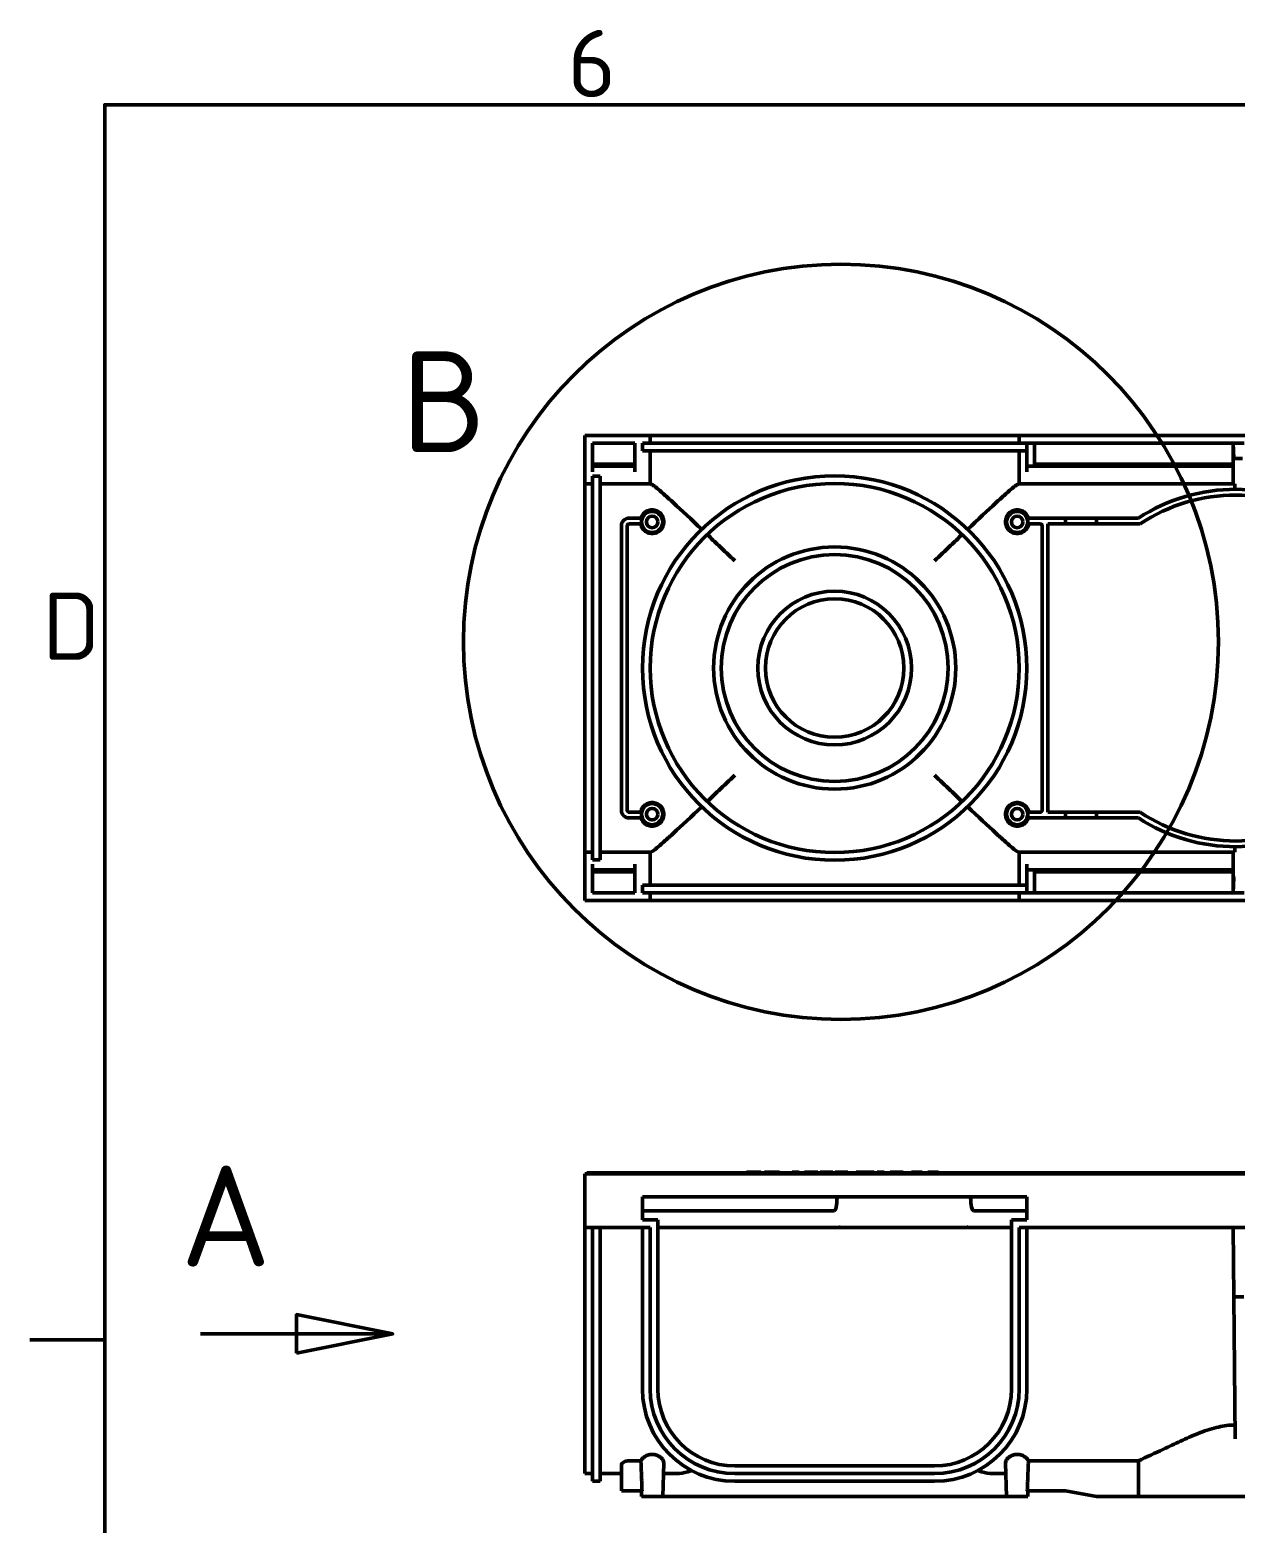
# Model space of a CAD drawing. Header units: millimetres. Extents: x 0 to 2100, y 0 to 1485.
# Drawn here: x 30.5 to 344.1, y 1066 to 1454.5 of the extents above; entities that cross this region are included whole.
import ezdxf

# ---------------------------------------------------------------- set-up
doc = ezdxf.new("R2010")
doc.units = ezdxf.units.MM
doc.header["$LTSCALE"] = 5
doc.linetypes.add('CENTER', pattern=[50.8, 31.75, -6.35, 6.35, -6.35])
doc.layers.get('0').update_dxf_attribs({"lineweight": 50})
for name, color, linetype, lineweight in [('Detailumgrenzung (ISO)', 7, 'Continuous', 50), ('Rahmen (ISO)', 7, 'Continuous', 50), ('Schnittlinie (ISO)', 7, 'CENTER', 50), ('Sichtbar (ISO)', 7, 'Continuous', 50)]:
    doc.layers.add(name, color=color, linetype=linetype, lineweight=lineweight)
doc.styles.add('Bezeichnungstext (DIN)', font='isocpeur.ttf')
doc.styles.add('Notiztext (DIN)', font='isocpeur.ttf')

# ---------------------------------------------------------------- blocks, each defined once
blk = doc.blocks.new('Ränder Standardrahmen')
at = {"layer": 'Rahmen (ISO)'}
blk.add_line((10, 222.75), (6.1, 222.75), dxfattribs=at)
at = {"layer": 'Rahmen (ISO)', "flags": 128}
blk.add_lwpolyline([(10, 10), (10, 287), (410, 287), (410, 10), (10, 10)], dxfattribs=at)
at = {"layer": 'Rahmen (ISO)', "color": 179, "char_height": 3.5, "attachment_point": 7, "style": 'Notiztext (DIN)'}
for s, insert in [('6', (34.078, 287.4)), ('D', (6.753, 258.125))]:
    blk.add_mtext(s, dxfattribs=dict(at, insert=insert))
blk = doc.blocks.new('2DTransSchnitt0')
at = {"layer": 'Schnittlinie (ISO)', "linetype": 'Continuous'}
for p, q in [((24.982, 223.053), (19.982, 224.053)), ((19.982, 224.053), (19.982, 222.053)), ((14.982, 223.053), (19.982, 223.053)), ((19.982, 223.053), (24.982, 223.053)), ((19.982, 222.053), (24.982, 223.053))]:
    blk.add_line(p, q, dxfattribs=at)
at = {"layer": 'Schnittlinie (ISO)', "linetype": 'Continuous', "flags": 128}
blk.add_lwpolyline([(19.982, 222.053), (24.982, 223.053), (19.982, 224.053), (19.982, 222.053)], dxfattribs=at)
at = {"layer": 'Schnittlinie (ISO)'}
blk.add_solid([(19.982, 222.053), (24.982, 223.053), (19.982, 224.053), (19.982, 222.053)], dxfattribs=at)
at = {"layer": 'Schnittlinie (ISO)', "insert": (13.935, 226.553), "char_height": 5.25, "attachment_point": 7, "style": 'Bezeichnungstext (DIN)'}
blk.add_mtext('A', dxfattribs=at)
blk = doc.blocks.new('2DDetail0')
at = {"layer": 'Detailumgrenzung (ISO)'}
blk.add_circle((48.308, 259.062), 19.645, dxfattribs=at)
at = {"layer": 'Detailumgrenzung (ISO)', "insert": (25.42, 268.932), "char_height": 5.25, "attachment_point": 7, "style": 'Bezeichnungstext (DIN)'}
blk.add_mtext('B', dxfattribs=at)

msp = doc.modelspace()

# ---------------------------------------------------------------- linework, layer by layer
at = {"layer": 'Sichtbar (ISO)'}
for p, q in [((174.909, 1348.981), (191.909, 1348.981)), ((174.909, 1336.381), (174.909, 1348.981)), ((191.909, 1348.981), (213.909, 1348.981)), ((191.909, 1348.981), (191.909, 1346.981)), ((265.909, 1348.981), (213.909, 1348.981)), ((265.909, 1348.981), (287.909, 1348.981)), ((287.909, 1348.981), (361.871, 1348.981)), ((287.909, 1346.981), (287.909, 1348.981)), ((176.909, 1339.481), (176.909, 1346.981)), ((176.909, 1346.981), (187.909, 1346.981)), ((187.909, 1346.981), (187.909, 1339.481)), ((189.909, 1346.981), (189.909, 1344.981)), ((213.909, 1346.981), (189.909, 1346.981)), ((213.909, 1344.981), (189.909, 1344.981)), ((191.909, 1344.981), (191.909, 1336.381)), ((213.909, 1346.981), (265.909, 1346.981)), ((213.909, 1344.981), (265.909, 1344.981)), ((289.909, 1346.981), (265.909, 1346.981)), ((289.909, 1344.981), (265.909, 1344.981)), ((287.909, 1336.381), (287.909, 1344.981)), ((289.909, 1346.981), (343.628, 1346.981)), ((289.909, 1346.981), (289.909, 1344.981)), ((289.909, 1339.481), (289.909, 1344.981)), ((291.909, 1346.981), (291.909, 1340.981)), ((343.559, 1341.502), (343.559, 1346.981)), ((343.628, 1346.981), (346.489, 1346.981)), ((343.786, 1342.981), (343.628, 1346.981)), ((176.909, 1341.502), (187.909, 1341.502)), ((187.909, 1340.981), (176.909, 1340.981)), ((343.615, 1340.981), (289.909, 1340.981)), ((291.909, 1341.502), (343.559, 1341.502)), ((343.59, 1340.981), (343.559, 1341.502)), ((344.108, 1342.981), (343.786, 1342.981)), ((346.009, 1342.981), (344.108, 1342.981)), ((176.909, 1336.381), (174.909, 1336.381)), ((174.909, 1336.381), (174.909, 1316.381)), ((178.909, 1338.381), (176.909, 1338.381)), ((176.909, 1316.381), (176.909, 1338.381)), ((178.909, 1316.381), (178.909, 1338.381)), ((192, 1336.381), (178.909, 1336.381)), ((287.818, 1336.381), (344.012, 1336.381)), ((343.628, 1336.381), (343.628, 1339.481)), ((184.409, 1325.481), (184.409, 1251.481)), ((185.909, 1251.481), (185.909, 1325.481)), ((189.791, 1327.481), (186.409, 1327.481)), ((186.409, 1325.981), (189.651, 1325.981)), ((290.027, 1327.481), (300.009, 1327.481)), ((290.166, 1325.981), (293.409, 1325.981)), ((293.909, 1325.481), (293.909, 1251.481)), ((295.345, 1325.981), (300.009, 1325.981)), ((295.409, 1251.481), (295.409, 1325.481)), ((300.009, 1327.481), (308.009, 1327.481)), ((300.009, 1327.481), (300.009, 1325.981)), ((300.009, 1325.981), (308.009, 1325.981)), ((308.009, 1325.981), (308.009, 1327.481)), ((308.009, 1327.481), (318.936, 1327.481)), ((319.384, 1325.981), (308.009, 1325.981)), ((174.909, 1260.581), (174.909, 1316.381)), ((176.909, 1316.381), (176.909, 1260.581)), ((178.909, 1316.381), (178.909, 1260.581)), ((174.909, 1260.581), (174.909, 1240.581)), ((176.909, 1238.581), (176.909, 1260.581)), ((178.909, 1238.581), (178.909, 1260.581)), ((189.651, 1250.981), (186.409, 1250.981)), ((293.409, 1250.981), (290.166, 1250.981)), ((295.345, 1250.981), (300.009, 1250.981)), ((300.009, 1249.481), (300.009, 1250.981)), ((300.009, 1250.981), (308.009, 1250.981)), ((308.009, 1250.981), (319.384, 1250.981)), ((308.009, 1249.481), (308.009, 1250.981)), ((186.409, 1249.481), (189.791, 1249.481)), ((290.027, 1249.481), (300.009, 1249.481)), ((300.009, 1249.481), (308.009, 1249.481)), ((318.936, 1249.481), (308.009, 1249.481)), ((174.909, 1227.981), (174.909, 1240.581)), ((176.909, 1240.581), (174.909, 1240.581)), ((192, 1240.581), (178.909, 1240.581)), ((191.909, 1240.581), (191.909, 1231.981)), ((287.818, 1240.581), (344.012, 1240.581)), ((287.909, 1231.981), (287.909, 1240.581)), ((343.628, 1237.481), (343.628, 1240.581)), ((178.909, 1238.581), (176.909, 1238.581)), ((176.909, 1229.981), (176.909, 1237.481)), ((176.909, 1235.981), (187.909, 1235.981)), ((187.909, 1235.461), (176.909, 1235.461)), ((187.909, 1229.981), (187.909, 1237.481)), ((289.909, 1237.481), (289.909, 1231.981)), ((289.909, 1235.981), (343.615, 1235.981)), ((291.909, 1229.981), (291.909, 1235.981)), ((343.559, 1235.461), (291.909, 1235.461)), ((343.559, 1235.461), (343.59, 1235.981)), ((343.559, 1229.981), (343.559, 1235.461)), ((189.909, 1229.981), (189.909, 1231.981)), ((213.909, 1231.981), (189.909, 1231.981)), ((213.909, 1231.981), (265.909, 1231.981)), ((289.909, 1231.981), (265.909, 1231.981)), ((289.909, 1229.981), (289.909, 1231.981)), ((343.628, 1229.981), (343.786, 1233.981)), ((343.786, 1233.981), (344.126, 1233.981)), ((174.909, 1227.981), (191.909, 1227.981)), ((187.909, 1229.981), (176.909, 1229.981)), ((213.909, 1229.981), (189.909, 1229.981)), ((191.909, 1229.981), (191.909, 1227.981)), ((213.909, 1227.981), (191.909, 1227.981)), ((213.909, 1229.981), (265.909, 1229.981)), ((265.909, 1227.981), (213.909, 1227.981)), ((289.909, 1229.981), (265.909, 1229.981)), ((287.909, 1227.981), (265.909, 1227.981)), ((287.909, 1227.981), (287.909, 1229.981)), ((287.909, 1227.981), (353.909, 1227.981)), ((343.628, 1229.981), (289.909, 1229.981)), ((346.489, 1229.981), (343.628, 1229.981)), ((174.909, 1156.915), (1174.909, 1156.915)), ((174.909, 1142.915), (174.909, 1156.915)), ((175.409, 1157.115), (1174.409, 1157.115)), ((175.409, 1156.915), (175.409, 1157.115)), ((220.696, 1157.365), (216.962, 1157.365)), ((216.962, 1157.115), (216.962, 1157.365)), ((220.696, 1157.115), (220.696, 1157.365)), ((222.25, 1157.365), (221.623, 1157.365)), ((221.623, 1157.115), (221.623, 1157.365)), ((222.263, 1157.365), (222.25, 1157.365)), ((222.25, 1157.115), (222.25, 1157.365)), ((224.878, 1157.365), (222.263, 1157.365)), ((222.263, 1157.115), (222.263, 1157.365)), ((225.559, 1157.365), (224.878, 1157.365)), ((224.878, 1157.115), (224.878, 1157.365)), ((225.559, 1157.115), (225.559, 1157.365)), ((230.065, 1157.365), (228.831, 1157.365)), ((228.831, 1157.115), (228.831, 1157.365)), ((230.677, 1157.365), (230.065, 1157.365)), ((230.065, 1157.115), (230.065, 1157.365)), ((230.677, 1157.115), (230.677, 1157.365)), ((234.215, 1157.365), (232.048, 1157.365)), ((232.048, 1157.115), (232.048, 1157.365)), ((234.832, 1157.365), (234.215, 1157.365)), ((234.215, 1157.115), (234.215, 1157.365)), ((235.504, 1157.365), (234.832, 1157.365)), ((234.832, 1157.115), (234.832, 1157.365)), ((235.504, 1157.115), (235.504, 1157.365)), ((237.729, 1157.365), (236.134, 1157.365)), ((236.134, 1157.115), (236.134, 1157.365)), ((239.416, 1157.365), (237.729, 1157.365)), ((239.416, 1157.115), (239.416, 1157.365)), ((241.614, 1157.365), (240.019, 1157.365)), ((240.019, 1157.115), (240.019, 1157.365)), ((243.301, 1157.365), (241.614, 1157.365)), ((243.301, 1157.115), (243.301, 1157.365)), ((246.235, 1157.365), (245.536, 1157.365)), ((245.536, 1157.115), (245.536, 1157.365)), ((246.788, 1157.365), (246.235, 1157.365)), ((246.235, 1157.115), (246.235, 1157.365)), ((248.872, 1157.365), (246.788, 1157.365)), ((246.788, 1157.115), (246.788, 1157.365)), ((249.462, 1157.365), (248.872, 1157.365)), ((248.872, 1157.115), (248.872, 1157.365)), ((250.207, 1157.365), (249.462, 1157.365)), ((249.462, 1157.115), (249.462, 1157.365)), ((250.207, 1157.115), (250.207, 1157.365)), ((252.208, 1157.365), (250.974, 1157.365)), ((250.974, 1157.115), (250.974, 1157.365)), ((252.821, 1157.365), (252.208, 1157.365)), ((252.208, 1157.115), (252.208, 1157.365)), ((252.821, 1157.115), (252.821, 1157.365)), ((255.988, 1157.365), (254.379, 1157.365)), ((254.379, 1157.115), (254.379, 1157.365)), ((257.693, 1157.365), (255.988, 1157.365)), ((257.693, 1157.115), (257.693, 1157.365)), ((262.657, 1157.365), (259.903, 1157.365)), ((259.903, 1157.115), (259.903, 1157.365)), ((262.657, 1157.115), (262.657, 1157.365)), ((266.907, 1157.365), (264.153, 1157.365)), ((264.153, 1157.115), (264.153, 1157.365)), ((266.907, 1157.115), (266.907, 1157.365)), ((189.909, 1150.915), (289.909, 1150.915)), ((189.909, 1144.915), (189.909, 1150.915)), ((289.909, 1150.915), (289.909, 1144.915)), ((189.909, 1147.273), (239.803, 1147.273)), ((276.014, 1147.273), (289.909, 1147.273)), ((174.909, 1142.915), (191.909, 1142.915)), ((174.909, 1098.915), (174.909, 1142.915)), ((176.909, 1142.915), (176.909, 1098.915)), ((178.909, 1142.915), (178.909, 1098.915)), ((193.909, 1144.915), (189.909, 1144.915)), ((189.909, 1142.915), (189.909, 1100.915)), ((191.909, 1100.915), (191.909, 1142.915)), ((193.909, 1100.915), (193.909, 1144.915)), ((193.909, 1142.915), (241.651, 1142.915)), ((241.651, 1142.915), (241.654, 1142.915)), ((241.654, 1142.915), (274.164, 1142.915)), ((274.166, 1142.915), (285.909, 1142.915)), ((289.909, 1144.915), (285.909, 1144.915)), ((285.909, 1144.915), (285.909, 1100.915)), ((287.909, 1142.915), (357.447, 1142.915)), ((287.909, 1142.915), (287.909, 1100.915)), ((289.909, 1100.915), (289.909, 1142.915)), ((343.786, 1124.915), (343.628, 1142.915)), ((346.332, 1124.915), (343.786, 1124.915)), ((344.108, 1087.915), (343.786, 1124.915)), ((174.909, 1098.915), (174.909, 1078.915)), ((176.909, 1076.915), (176.909, 1098.915)), ((178.909, 1076.915), (178.909, 1098.915)), ((184.409, 1074.415), (184.409, 1081.105)), ((186.409, 1082.278), (189.499, 1082.278)), ((195.159, 1072.915), (195.464, 1081.652)), ((265.909, 1080.915), (213.909, 1080.915)), ((284.659, 1072.915), (284.354, 1081.652)), ((290.319, 1082.278), (318.936, 1082.278)), ((318.936, 1072.915), (318.936, 1082.278)), ((174.909, 1078.915), (176.909, 1078.915)), ((178.909, 1076.915), (176.909, 1076.915)), ((178.909, 1078.915), (184.409, 1078.915)), ((195.368, 1078.915), (198.417, 1078.915)), ((265.909, 1078.915), (213.909, 1078.915)), ((213.909, 1076.915), (265.909, 1076.915)), ((281.401, 1078.915), (284.449, 1078.915)), ((184.409, 1074.415), (186.409, 1074.415)), ((189.791, 1074.415), (186.409, 1074.415)), ((189.659, 1072.915), (189.606, 1074.415)), ((195.159, 1072.915), (189.659, 1072.915)), ((284.659, 1072.915), (195.159, 1072.915)), ((290.159, 1072.915), (284.659, 1072.915)), ((290.027, 1074.415), (300.009, 1074.415)), ((290.159, 1072.915), (290.211, 1074.415)), ((300.009, 1074.415), (308.009, 1072.915)), ((308.009, 1072.915), (318.936, 1072.915)), ((369.582, 1072.915), (318.936, 1072.915))]:
    msp.add_line(p, q, dxfattribs=at)
for centre, radius in [((239.909, 1288.481), 50), ((239.909, 1288.481), 48), ((192.409, 1326.481), 2.75), ((287.409, 1326.481), 2.75), ((192.409, 1326.481), 1.5), ((287.409, 1326.481), 1.5), ((239.909, 1288.481), 31.5), ((239.909, 1288.481), 29.5), ((239.909, 1288.481), 20), ((239.909, 1288.481), 18), ((192.409, 1250.481), 2.75), ((192.409, 1250.481), 1.5), ((287.409, 1250.481), 2.75), ((287.409, 1250.481), 1.5)]:
    msp.add_circle(centre, radius, dxfattribs=at)
for centre, radius, start, end in [((344.259, 1288.481), 46.5, 57.00411, 122.99589), ((344.259, 1288.481), 45, 56.44269, 123.55731), ((186.409, 1325.481), 2, 90, 180), ((186.409, 1325.481), 0.5, 90, 180), ((192.409, 1326.481), 2.802, 159.09378, 190.27773), ((287.409, 1326.481), 2.802, 349.72227, 20.90622), ((293.409, 1325.481), 0.5, 0, 90), ((293.409, 1325.481), 2, 0, 14.47751), ((186.409, 1251.481), 2, 180, 270), ((186.409, 1251.481), 0.5, 180, 270), ((192.409, 1250.481), 2.802, 169.72227, 200.90622), ((287.409, 1250.481), 2.802, 339.09378, 10.27773), ((293.409, 1251.481), 0.5, 270, 0), ((293.409, 1251.481), 2, 345.52249, 0), ((344.259, 1288.481), 45, 236.44269, 303.55731), ((344.259, 1288.481), 46.5, 237.00411, 302.99589), ((241.654, 1143.915), 1, 228.59038, 270), ((274.164, 1143.915), 1, 270, 311.40962), ((213.909, 1100.915), 24, 180, 270), ((213.909, 1100.915), 22, 180, 270), ((213.909, 1100.915), 20, 180, 270), ((265.909, 1100.915), 20, 270, 0), ((265.909, 1100.915), 22, 270, 0), ((265.909, 1100.915), 24, 270, 0)]:
    msp.add_arc(centre, radius, start, end, dxfattribs=at)
for centre, major_axis, ratio, start_param, end_param in [((343.615, 1339.481), (0, 1.5), 0.0087269, 4.712389, 6.2831853), ((344.012, 1316.381), (0, -20), 0.0087269, 2.7651607, 3.1415927), ((344.012, 1260.581), (0, -20), 0.0087269, 0, 0.376432), ((343.615, 1237.481), (0, 1.5), 0.0087269, 3.1415927, 4.712389), ((239.559, 1154.273), (0.25, -7), 0.1427665, 6.278096, 7.3252935), ((241.536, 1147.273), (-0.25, 7), 0.1427665, 1.0184988, 1.0421082), ((274.281, 1147.273), (0.25, 7), 0.1427665, 5.2410771, 5.2646865), ((276.258, 1154.273), (-0.25, -7), 0.1427665, 5.2410771, 6.2882746)]:
    msp.add_ellipse(centre, major_axis=major_axis, ratio=ratio, start_param=start_param, end_param=end_param, dxfattribs=at)
for points, knots in [([(205.302, 1324.57), (202.613, 1327.117), (200.069, 1329.508), (197.229, 1332.119), (196.501, 1332.781), (195.151, 1333.987), (194.53, 1334.531), (193.462, 1335.429), (193.016, 1335.784), (192.342, 1336.261), (192.115, 1336.381), (192, 1336.381)], [1.14558, 1.14558, 1.14558, 1.14558, 2.2302071, 2.2302071, 2.6094573, 2.6094573, 2.9887074, 2.9887074, 3.3679576, 3.3679576, 3.7472077, 3.7472077, 3.7472077, 3.7472077]), ([(287.818, 1336.381), (287.703, 1336.381), (287.475, 1336.261), (286.801, 1335.784), (286.355, 1335.429), (285.288, 1334.531), (284.666, 1333.987), (283.316, 1332.781), (282.588, 1332.119), (279.748, 1329.508), (277.204, 1327.117), (274.515, 1324.57)], [10.1997752, 10.1997752, 10.1997752, 10.1997752, 10.5790254, 10.5790254, 10.9582755, 10.9582755, 11.3375257, 11.3375257, 11.7167759, 11.7167759, 12.801403, 12.801403, 12.801403, 12.801403]), ([(189.499, 1327.481), (189.525, 1327.562), (189.554, 1327.642), (189.75, 1328.117), (190, 1328.479), (190.553, 1329.008), (190.875, 1329.23), (191.604, 1329.534), (192.013, 1329.616), (192.805, 1329.616), (193.213, 1329.534), (193.943, 1329.23), (194.265, 1329.008), (194.818, 1328.479), (195.067, 1328.117), (195.395, 1327.324), (195.472, 1326.892), (195.456, 1326.111), (195.377, 1325.705), (195.048, 1324.944), (194.798, 1324.588), (194.238, 1324.06), (193.907, 1323.842), (193.179, 1323.55), (192.782, 1323.476), (192.409, 1323.476), (192.035, 1323.476), (191.638, 1323.55), (190.91, 1323.842), (190.58, 1324.06), (190.019, 1324.588), (189.769, 1324.944), (189.512, 1325.539), (189.446, 1325.762), (189.405, 1325.981)], [-1.4135938, -1.4135938, -1.4135938, -1.4135938, -1.3852834, -1.3852834, -1.2424579, -1.2424579, -1.1236671, -1.1236671, -1.0048764, -1.0048764, -0.8860857, -0.8860857, -0.767295, -0.767295, -0.6244694, -0.6244694, -0.4816439, -0.4816439, -0.3528996, -0.3528996, -0.2241552, -0.2241552, -0.1120776, -0.1120776, 0, 0, 0, 0.1120776, 0.1120776, 0.2241552, 0.2241552, 0.3528996, 0.3528996, 0.425456, 0.425456, 0.425456, 0.425456]), ([(290.413, 1325.981), (290.372, 1325.762), (290.305, 1325.539), (290.048, 1324.944), (289.798, 1324.588), (289.238, 1324.06), (288.907, 1323.842), (288.179, 1323.55), (287.782, 1323.476), (287.409, 1323.476), (287.035, 1323.476), (286.638, 1323.55), (285.91, 1323.842), (285.58, 1324.06), (285.019, 1324.588), (284.769, 1324.944), (284.44, 1325.705), (284.361, 1326.111), (284.345, 1326.892), (284.422, 1327.324), (284.75, 1328.117), (285, 1328.479), (285.553, 1329.008), (285.875, 1329.23), (286.604, 1329.534), (287.013, 1329.616), (287.805, 1329.616), (288.213, 1329.534), (288.943, 1329.23), (289.265, 1329.008), (289.818, 1328.479), (290.067, 1328.117), (290.264, 1327.642), (290.293, 1327.562), (290.319, 1327.481)], [-0.425456, -0.425456, -0.425456, -0.425456, -0.3528996, -0.3528996, -0.2241552, -0.2241552, -0.1120776, -0.1120776, 0, 0, 0, 0.1120776, 0.1120776, 0.2241552, 0.2241552, 0.3528996, 0.3528996, 0.4816439, 0.4816439, 0.6244694, 0.6244694, 0.767295, 0.767295, 0.8860857, 0.8860857, 1.0048764, 1.0048764, 1.1236671, 1.1236671, 1.2424579, 1.2424579, 1.3852834, 1.3852834, 1.4135938, 1.4135938, 1.4135938, 1.4135938]), ([(213.909, 1316.381), (212.564, 1317.664), (211.161, 1319.001), (208.751, 1321.296), (207.747, 1322.25), (206.755, 1323.192)], [0, 0, 0, 0, 0.55755178, 0.55755178, 0.95180342, 0.95180342, 0.95180342, 0.95180342]), ([(273.062, 1323.192), (272.07, 1322.25), (271.066, 1321.296), (268.656, 1319.001), (267.254, 1317.664), (265.909, 1316.381)], [12.99517955, 12.99517955, 12.99517955, 12.99517955, 13.38943119, 13.38943119, 13.94698296, 13.94698296, 13.94698296, 13.94698296]), ([(206.755, 1253.77), (207.747, 1254.712), (208.751, 1255.667), (211.161, 1257.962), (212.564, 1259.299), (213.909, 1260.581)], [12.99517955, 12.99517955, 12.99517955, 12.99517955, 13.38943119, 13.38943119, 13.94698296, 13.94698296, 13.94698296, 13.94698296]), ([(265.909, 1260.581), (267.254, 1259.299), (268.656, 1257.962), (271.066, 1255.667), (272.07, 1254.712), (273.062, 1253.77)], [0, 0, 0, 0, 0.55755178, 0.55755178, 0.95180342, 0.95180342, 0.95180342, 0.95180342]), ([(189.405, 1250.981), (189.446, 1251.201), (189.512, 1251.423), (189.769, 1252.019), (190.019, 1252.375), (190.58, 1252.902), (190.91, 1253.121), (191.638, 1253.413), (192.035, 1253.486), (192.782, 1253.486), (193.179, 1253.413), (193.907, 1253.121), (194.238, 1252.902), (194.798, 1252.375), (195.048, 1252.019), (195.377, 1251.257), (195.456, 1250.852), (195.472, 1250.07), (195.395, 1249.638), (195.067, 1248.845), (194.818, 1248.483), (194.265, 1247.954), (193.943, 1247.733), (193.213, 1247.429), (192.805, 1247.347), (192.409, 1247.347), (192.013, 1247.347), (191.604, 1247.429), (190.875, 1247.733), (190.553, 1247.954), (190, 1248.483), (189.75, 1248.845), (189.554, 1249.32), (189.525, 1249.4), (189.499, 1249.481)], [-1.4303324, -1.4303324, -1.4303324, -1.4303324, -1.357776, -1.357776, -1.2290316, -1.2290316, -1.116954, -1.116954, -1.0048764, -1.0048764, -0.8927988, -0.8927988, -0.7807212, -0.7807212, -0.6519769, -0.6519769, -0.5232325, -0.5232325, -0.380407, -0.380407, -0.2375815, -0.2375815, -0.1187907, -0.1187907, 0, 0, 0, 0.1187907, 0.1187907, 0.2375815, 0.2375815, 0.380407, 0.380407, 0.4087174, 0.4087174, 0.4087174, 0.4087174]), ([(192, 1240.581), (192.115, 1240.581), (192.342, 1240.702), (193.016, 1241.178), (193.462, 1241.533), (194.53, 1242.431), (195.151, 1242.975), (196.501, 1244.181), (197.229, 1244.844), (200.069, 1247.454), (202.613, 1249.846), (205.302, 1252.392)], [10.1997752, 10.1997752, 10.1997752, 10.1997752, 10.5790254, 10.5790254, 10.9582755, 10.9582755, 11.3375257, 11.3375257, 11.7167759, 11.7167759, 12.801403, 12.801403, 12.801403, 12.801403]), ([(274.515, 1252.392), (277.204, 1249.846), (279.748, 1247.454), (282.588, 1244.844), (283.316, 1244.181), (284.666, 1242.975), (285.288, 1242.431), (286.355, 1241.533), (286.801, 1241.178), (287.475, 1240.702), (287.703, 1240.581), (287.818, 1240.581)], [1.14558, 1.14558, 1.14558, 1.14558, 2.2302071, 2.2302071, 2.6094573, 2.6094573, 2.9887074, 2.9887074, 3.3679576, 3.3679576, 3.7472077, 3.7472077, 3.7472077, 3.7472077]), ([(290.319, 1249.481), (290.293, 1249.4), (290.264, 1249.32), (290.067, 1248.845), (289.818, 1248.483), (289.265, 1247.954), (288.943, 1247.733), (288.213, 1247.429), (287.805, 1247.347), (287.409, 1247.347), (287.013, 1247.347), (286.604, 1247.429), (285.875, 1247.733), (285.553, 1247.954), (285, 1248.483), (284.75, 1248.845), (284.422, 1249.638), (284.345, 1250.07), (284.361, 1250.852), (284.44, 1251.257), (284.769, 1252.019), (285.019, 1252.375), (285.58, 1252.902), (285.91, 1253.121), (286.638, 1253.413), (287.035, 1253.486), (287.782, 1253.486), (288.179, 1253.413), (288.907, 1253.121), (289.238, 1252.902), (289.798, 1252.375), (290.048, 1252.019), (290.305, 1251.423), (290.372, 1251.201), (290.413, 1250.981)], [-0.4087174, -0.4087174, -0.4087174, -0.4087174, -0.380407, -0.380407, -0.2375815, -0.2375815, -0.1187907, -0.1187907, 0, 0, 0, 0.1187907, 0.1187907, 0.2375815, 0.2375815, 0.380407, 0.380407, 0.5232325, 0.5232325, 0.6519769, 0.6519769, 0.7807212, 0.7807212, 0.8927988, 0.8927988, 1.0048764, 1.0048764, 1.116954, 1.116954, 1.2290316, 1.2290316, 1.357776, 1.357776, 1.4303324, 1.4303324, 1.4303324, 1.4303324]), ([(318.936, 1082.278), (321.035, 1083.187), (323.217, 1084.215), (326.919, 1085.971), (328.407, 1086.679), (331.418, 1088.061), (332.942, 1088.736), (336.04, 1089.957), (337.612, 1090.505), (340.631, 1091.257), (342.067, 1091.494), (343.559, 1091.55), (343.692, 1091.555), (343.826, 1091.559), (343.998, 1091.562), (344.037, 1091.562), (344.077, 1091.563)], [5.8249672, 5.8249672, 5.8249672, 5.8249672, 6.6227213, 6.6227213, 7.1460042, 7.1460042, 7.6692871, 7.6692871, 8.19257, 8.19257, 8.6454358, 8.6454358, 8.6454358, 8.6859619, 8.6859619, 8.6978279, 8.6978279, 8.6978279, 8.6978279]), ([(189.499, 1082.278), (189.525, 1082.332), (189.554, 1082.386), (189.75, 1082.713), (190, 1082.984), (190.553, 1083.402), (190.875, 1083.587), (191.604, 1083.847), (192.013, 1083.92), (192.805, 1083.92), (193.213, 1083.847), (193.943, 1083.587), (194.265, 1083.402), (194.818, 1082.984), (195.067, 1082.713), (195.395, 1082.167), (195.472, 1081.893), (195.464, 1081.652)], [-1.41359381, -1.41359381, -1.41359381, -1.41359381, -1.38528341, -1.38528341, -1.24245787, -1.24245787, -1.12366714, -1.12366714, -1.00487642, -1.00487642, -0.88608569, -0.88608569, -0.76729496, -0.76729496, -0.62446942, -0.62446942, -0.48164389, -0.48164389, -0.48164389, -0.48164389]), ([(284.354, 1081.652), (284.345, 1081.893), (284.422, 1082.167), (284.75, 1082.713), (285, 1082.984), (285.553, 1083.402), (285.875, 1083.587), (286.604, 1083.847), (287.013, 1083.92), (287.805, 1083.92), (288.213, 1083.847), (288.943, 1083.587), (289.265, 1083.402), (289.818, 1082.984), (290.067, 1082.713), (290.264, 1082.386), (290.293, 1082.332), (290.319, 1082.278)], [0.48164389, 0.48164389, 0.48164389, 0.48164389, 0.62446942, 0.62446942, 0.76729496, 0.76729496, 0.88608569, 0.88608569, 1.00487642, 1.00487642, 1.12366714, 1.12366714, 1.24245787, 1.24245787, 1.38528341, 1.38528341, 1.41359381, 1.41359381, 1.41359381, 1.41359381]), ([(184.409, 1081.105), (184.409, 1081.237), (184.462, 1081.385), (184.678, 1081.673), (184.841, 1081.812), (185.203, 1082.025), (185.417, 1082.117), (185.894, 1082.244), (186.158, 1082.278), (186.409, 1082.278)], [0.31636111, 0.31636111, 0.31636111, 0.31636111, 0.4036357, 0.4036357, 0.49091029, 0.49091029, 0.56621573, 0.56621573, 0.64152116, 0.64152116, 0.64152116, 0.64152116]), ([(198.417, 1078.915), (198.761, 1078.915), (199.119, 1078.935), (200.408, 1079.071), (201.402, 1079.288), (202.53, 1079.632), (202.619, 1079.66), (202.709, 1079.689)], [9.85151733, 9.85151733, 9.85151733, 9.85151733, 10.03052984, 10.03052984, 10.47704599, 10.47704599, 10.51528504, 10.51528504, 10.51528504, 10.51528504]), ([(277.109, 1079.689), (277.198, 1079.66), (277.288, 1079.632), (278.416, 1079.288), (279.409, 1079.071), (280.699, 1078.935), (281.056, 1078.915), (281.401, 1078.915)], [2.86660584, 2.86660584, 2.86660584, 2.86660584, 2.90484489, 2.90484489, 3.35136104, 3.35136104, 3.53037354, 3.53037354, 3.53037354, 3.53037354])]:
    msp.add_open_spline(points, degree=3, knots=knots, dxfattribs=at)
for points, weights in [([(189.499, 1082.278), (189.652, 1078.139), (189.791, 1074.415)], [1.0004854108, 1.00147895237, 1]), ([(290.027, 1074.415), (290.166, 1078.139), (290.319, 1082.278)], [1, 1.00147895273, 1.00048541092])]:
    msp.add_rational_spline(points, weights, degree=2, dxfattribs=at)

# ---------------------------------------------------------------- block references
at = {"xscale": 5, "yscale": 5, "zscale": 5}
msp.add_blockref('Ränder Standardrahmen', (0, 0), dxfattribs=at)
at = {"layer": 'Detailumgrenzung (ISO)', "xscale": 5, "yscale": 5, "zscale": 5}
msp.add_blockref('2DDetail0', (0, 0), dxfattribs=at)
at = {"layer": 'Schnittlinie (ISO)', "xscale": 5, "yscale": 5, "zscale": 5}
msp.add_blockref('2DTransSchnitt0', (0, 0), dxfattribs=at)

doc.saveas('drawing.dxf')
